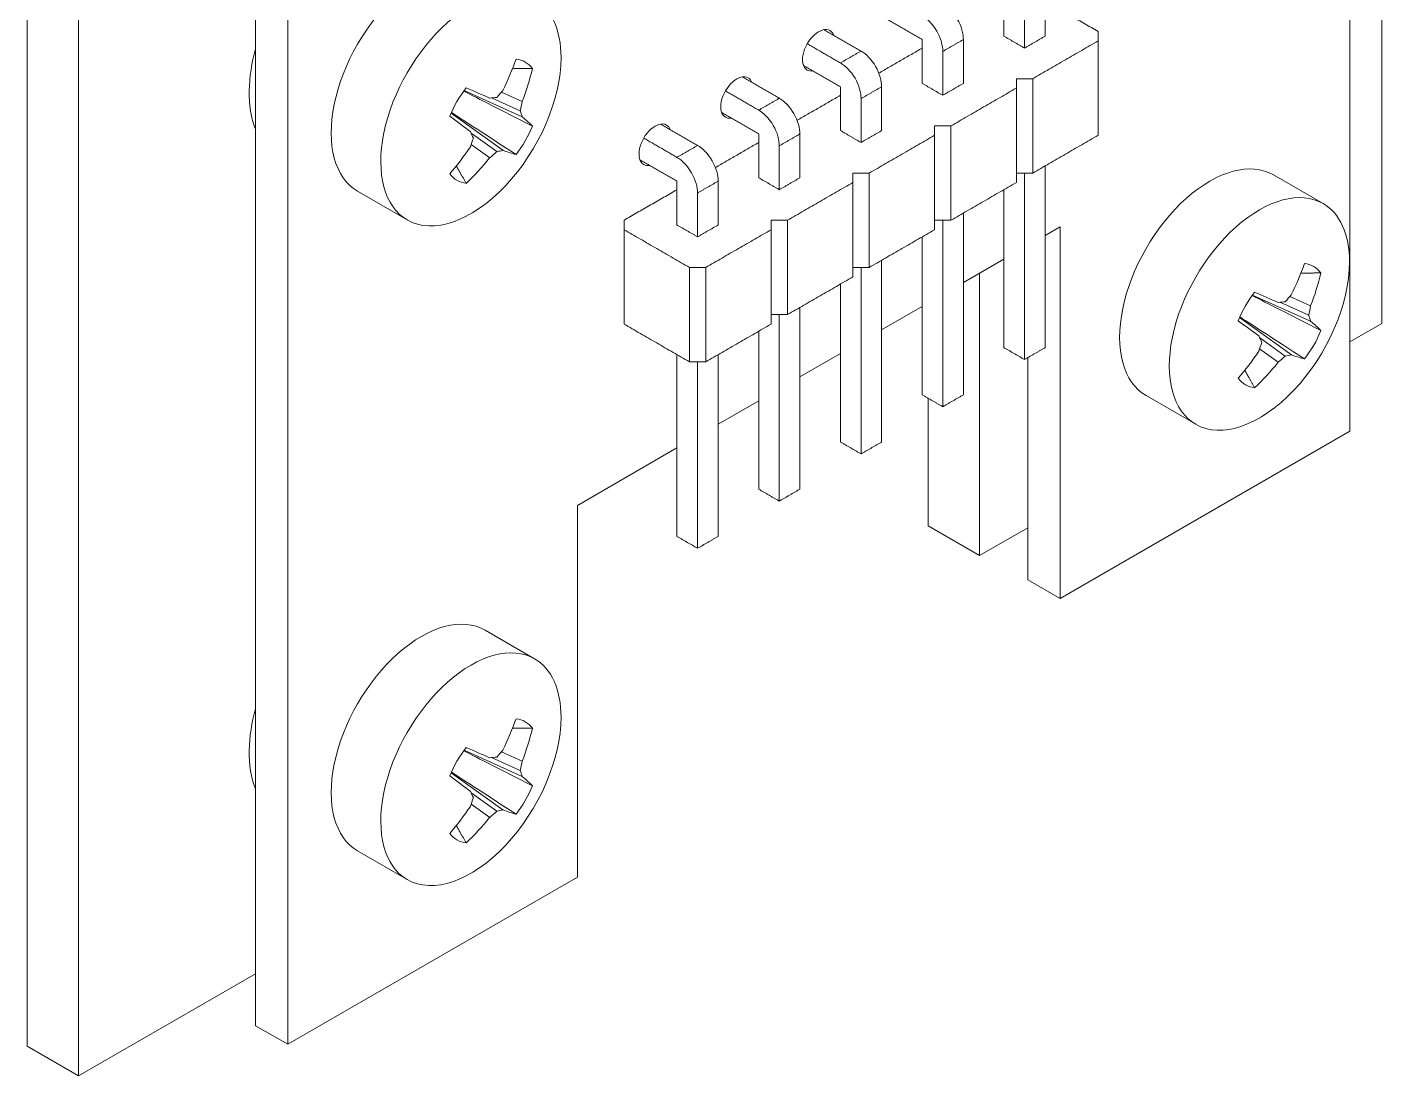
# Model space of a CAD drawing. Extents: x 75 to 215, y 82 to 128.
# Drawn here: x 185.29 to 215.06, y 81.66 to 104.7 of the extents above; entities that cross this region are included whole.
import ezdxf

# ---------------------------------------------------------------- set-up
doc = ezdxf.new("R2010")
doc.units = 0
doc.header["$MEASUREMENT"] = 0
doc.layers.add('ProjItem002', color=7, linetype='Continuous')

msp = doc.modelspace()

# ---------------------------------------------------------------- linework, layer by layer
at = {"layer": 'ProjItem002', "lineweight": 18}
for p, q in [((215.06, 98.19), (215.06, 127.666)), ((214.353, 125.216), (214.353, 95.822)), ((190.311, 82.759), (190.311, 112.152)), ((185.291, 111.785), (185.291, 82.309)), ((191.018, 82.35), (191.018, 111.744)), ((186.422, 111.132), (186.422, 81.656)), ((196.17, 102.728), (194.893, 103.304)), ((196.128, 102.858), (195.493, 103.144)), ((196.17, 103.063), (195.712, 103.269)), ((195.746, 101.992), (194.608, 102.81)), ((195.612, 101.964), (195.047, 102.371)), ((195.456, 101.825), (195.048, 102.118)), ((213.768, 100.822), (212.677, 101.452)), ((193.643, 100.463), (192.553, 101.093)), ((207.989, 100.313), (207.66, 100.123)), ((207.989, 92.148), (207.989, 100.313)), ((206.755, 99.601), (205.864, 99.086)), ((206.221, 99.292), (206.221, 93.087)), ((204.959, 98.564), (204.068, 98.049)), ((213.494, 98.237), (212.217, 98.813)), ((213.452, 98.367), (212.818, 98.653)), ((213.494, 98.572), (213.037, 98.778)), ((213.07, 97.502), (211.932, 98.32)), ((214.353, 97.782), (215.06, 98.19)), ((212.936, 97.473), (212.371, 97.88)), ((203.163, 97.527), (202.272, 97.012)), ((207.282, 92.556), (207.282, 97.439)), ((212.78, 97.334), (212.372, 97.627)), ((201.367, 96.49), (200.476, 95.975)), ((205.09, 96.545), (205.09, 93.74)), ((210.968, 95.972), (209.877, 96.602)), ((214.353, 95.822), (207.989, 92.148)), ((199.571, 95.453), (197.382, 94.189)), ((197.382, 94.189), (197.382, 86.025)), ((205.09, 93.74), (206.221, 93.087)), ((206.221, 93.087), (207.282, 93.7)), ((207.282, 92.556), (207.989, 92.148)), ((196.443, 90.82), (195.353, 91.45)), ((196.17, 88.235), (194.893, 88.811)), ((196.17, 88.57), (195.712, 88.777)), ((196.128, 88.365), (195.493, 88.651)), ((195.746, 87.5), (194.608, 88.318)), ((195.612, 87.472), (195.047, 87.878)), ((195.456, 87.332), (195.048, 87.625)), ((193.643, 85.971), (192.553, 86.6)), ((197.382, 86.025), (191.018, 82.35)), ((186.422, 81.656), (190.311, 83.902)), ((190.311, 82.759), (191.018, 82.35)), ((185.291, 82.309), (186.422, 81.656))]:
    msp.add_line(p, q, dxfattribs=at)
for centre, major_axis, ratio, start_param, end_param in [((193.953, 103.518), (-1.4, -2.425), 0.57735, 3.14159, 6.283185), ((195.043, 102.888), (-1.4, -2.425), 0.57735, 3.14159, 6.283185), ((195.043, 102.888), (-1.4, -2.425), 0.57735, 2.35619, 3.14159), ((202.682, 104.189), (-0.25, -0.433), 0.57735, 3.14159, 6.283185), ((202.682, 104.189), (-0.25, -0.433), 0.57735, 2.7024, 3.14159), ((195.043, 102.888), (-1.4, -2.425), 0.57735, 0, 2.35619), ((192.106, 104.585), (-2.925, -4.055), 0.758145, 1.791175, 1.943575), ((195.487, 102.632), (0.75, 1.299), 0.57735, 6.040351, 6.526021), ((192.121, 104.576), (1.911, 4.62), 0.864361, 4.74216, 4.89457), ((200.886, 103.152), (-0.25, -0.433), 0.57735, 3.14159, 6.283185), ((202.682, 104.189), (-0.25, -0.433), 0.57735, 0, 0.439189), ((195.487, 102.632), (0.75, 1.299), 0.57735, 1.327965, 1.813625), ((192.12, 104.594), (-4.585, 1.994), 0.000694, 2.233195, 2.385595), ((192.077, 104.654), (-4.469, -2.239), 0.674406, 2.092125, 2.135995), ((200.886, 103.152), (-0.25, -0.433), 0.57735, 2.7024, 3.14159), ((192.133, 104.687), (-4.921, 0.879), 0.26597, 2.358365, 2.402235), ((192.18, 104.595), (-1.155, 4.863), 0.806032, 4.16486, 4.20873), ((192.105, 104.567), (4.019, -2.974), 0.000694, 0.755995, 0.908405), ((192.18, 104.66), (-3.892, 3.137), 0.397596, 3.66894, 3.7128), ((192.121, 104.593), (-4.42, 2.337), 0.106909, 3.46219, 3.61459), ((200.886, 103.152), (-0.25, -0.433), 0.57735, 0, 0.439189), ((195.487, 102.632), (0.75, 1.299), 0.57735, 4.469555, 4.955225), ((199.09, 102.115), (-0.25, -0.433), 0.57735, 3.14159, 6.283185), ((199.09, 102.115), (-0.25, -0.433), 0.57735, 2.7024, 3.14159), ((192.031, 104.509), (3.222, -3.822), 0.26597, 0.739355, 0.783225), ((192.031, 104.574), (0.296, -4.99), 0.674406, 1.005605, 1.049475), ((192.105, 104.583), (-2.05, -4.561), 0.758145, 1.198015, 1.350415), ((192.12, 104.574), (3.046, 3.965), 0.864361, 4.53021, 4.68261), ((192.133, 104.515), (4.789, 1.432), 0.806032, 5.21605, 5.25992), ((192.077, 104.482), (4.663, -1.802), 0.397596, 5.71197, 5.75584), ((192.106, 104.566), (4.234, -2.66), 0.106909, 5.81018, 5.96259), ((199.09, 102.115), (-0.25, -0.433), 0.57735, 0, 0.439189), ((211.277, 99.027), (-1.4, -2.425), 0.57735, 3.14159, 6.283185), ((195.487, 102.632), (0.75, 1.299), 0.57735, 2.898755, 3.384425), ((212.368, 98.397), (-1.4, -2.425), 0.57735, 3.14159, 6.283185), ((212.368, 98.397), (-1.4, -2.425), 0.57735, 2.35619, 3.14159), ((212.368, 98.397), (-1.4, -2.425), 0.57735, 0, 2.35619), ((209.43, 100.094), (-2.925, -4.055), 0.758145, 1.791175, 1.943575), ((212.811, 98.141), (0.75, 1.299), 0.57735, 6.040351, 6.526021), ((209.446, 100.086), (1.911, 4.62), 0.864361, 4.74216, 4.89457), ((212.811, 98.141), (0.75, 1.299), 0.57735, 1.327965, 1.813625), ((209.445, 100.103), (-4.585, 1.994), 0.000694, 2.233195, 2.385595), ((209.458, 100.196), (-4.921, 0.879), 0.26597, 2.358365, 2.402235), ((209.401, 100.163), (-4.469, -2.239), 0.674406, 2.092125, 2.135995), ((209.504, 100.104), (-1.155, 4.863), 0.806032, 4.16486, 4.20873), ((209.429, 100.076), (4.019, -2.974), 0.000694, 0.755995, 0.908405), ((209.504, 100.17), (-3.892, 3.137), 0.397596, 3.66894, 3.7128), ((212.811, 98.141), (0.75, 1.299), 0.57735, 4.469555, 4.955225), ((209.446, 100.102), (-4.42, 2.337), 0.106909, 3.46219, 3.61459), ((209.355, 100.018), (3.222, -3.822), 0.26597, 0.739355, 0.783225), ((209.355, 100.084), (0.296, -4.99), 0.674406, 1.005605, 1.049475), ((209.429, 100.093), (-2.05, -4.561), 0.758145, 1.198015, 1.350415), ((209.458, 100.024), (4.789, 1.432), 0.806032, 5.21605, 5.25992), ((209.401, 99.991), (4.663, -1.802), 0.397596, 5.71197, 5.75584), ((209.43, 100.075), (4.234, -2.66), 0.106909, 5.81018, 5.96259), ((209.445, 100.084), (3.046, 3.965), 0.864361, 4.53021, 4.68261), ((212.811, 98.141), (0.75, 1.299), 0.57735, 2.898755, 3.384425), ((193.953, 89.025), (-1.4, -2.425), 0.57735, 3.14159, 6.283185), ((195.043, 88.395), (-1.4, -2.425), 0.57735, 3.14159, 6.283185), ((195.043, 88.395), (-1.4, -2.425), 0.57735, 2.35619, 3.14159), ((195.043, 88.395), (-1.4, -2.425), 0.57735, 0, 2.35619), ((192.106, 90.093), (-2.925, -4.055), 0.758145, 1.791175, 1.943575), ((195.487, 88.139), (0.75, 1.299), 0.57735, 6.040351, 6.526021), ((192.121, 90.084), (1.911, 4.62), 0.864361, 4.74216, 4.89457), ((195.487, 88.139), (0.75, 1.299), 0.57735, 1.327965, 1.813625), ((192.12, 90.101), (-4.585, 1.994), 0.000694, 2.233195, 2.385595), ((192.077, 90.161), (-4.469, -2.239), 0.674406, 2.092125, 2.135995), ((192.133, 90.194), (-4.921, 0.879), 0.26597, 2.358365, 2.402235), ((192.18, 90.102), (-1.155, 4.863), 0.806032, 4.16486, 4.20873), ((192.105, 90.074), (4.019, -2.974), 0.000694, 0.755995, 0.908405), ((192.18, 90.168), (-3.892, 3.137), 0.397596, 3.66894, 3.7128), ((192.121, 90.1), (-4.42, 2.337), 0.106909, 3.46219, 3.61459), ((192.031, 90.016), (3.222, -3.822), 0.26597, 0.739355, 0.783225), ((195.487, 88.139), (0.75, 1.299), 0.57735, 4.469555, 4.955225), ((192.105, 90.091), (-2.05, -4.561), 0.758145, 1.198015, 1.350415), ((192.031, 90.082), (0.296, -4.99), 0.674406, 1.005605, 1.049475), ((192.12, 90.082), (3.046, 3.965), 0.864361, 4.53021, 4.68261), ((192.133, 90.022), (4.789, 1.432), 0.806032, 5.21605, 5.25992), ((192.077, 89.989), (4.663, -1.802), 0.397596, 5.71197, 5.75584), ((192.106, 90.073), (4.234, -2.66), 0.106909, 5.81018, 5.96259), ((195.487, 88.139), (0.75, 1.299), 0.57735, 2.898755, 3.384425)]:
    msp.add_ellipse(centre, major_axis=major_axis, ratio=ratio, start_param=start_param, end_param=end_param, dxfattribs=at)
for points, degree in [([(206.755, 104.5), (206.755, 105.463)], 1), ([(207.66, 105.463), (207.66, 104.5)], 1), ([(207.207, 105.202), (207.207, 104.238)], 1), ([(208.824, 104.603), (207.66, 105.275)], 1), ([(204.959, 104.426), (204.145, 104.896)], 1), ([(202.802, 104.643), (203.615, 104.173)], 1), ([(207.207, 104.238), (206.755, 104.5)], 1), ([(207.207, 104.238), (207.66, 104.5)], 1), ([(208.824, 104.396), (208.824, 104.603)], 1), ([(190.311, 104.213), (190.143, 103.626), (190.105, 102.944), (190.311, 102.455)], 3), ([(202.432, 104.334), (203.163, 103.912)], 1), ([(204.959, 104.238), (204.006, 103.688)], 1), ([(204.959, 103.463), (204.959, 104.426)], 1), ([(205.864, 104.426), (205.411, 104.165)], 1), ([(205.864, 104.426), (205.864, 103.463)], 1), ([(207.387, 103.566), (208.824, 104.396)], 1), ([(208.824, 104.396), (208.824, 102.322)], 1), ([(203.615, 104.173), (203.163, 103.912)], 1), ([(205.411, 104.165), (205.411, 103.201)], 1), ([(195.956, 103.786), (196.158, 103.787), (196.395, 103.789)], 2), ([(201.006, 103.606), (201.819, 103.136)], 1), ([(203.163, 103.389), (202.349, 103.859)], 1), ([(203.163, 102.426), (203.163, 103.389)], 1), ([(204.068, 103.389), (203.615, 103.128)], 1), ([(204.068, 103.389), (204.068, 102.426)], 1), ([(205.411, 103.201), (204.959, 103.463)], 1), ([(205.411, 103.201), (205.864, 103.463)], 1), ([(205.591, 102.529), (207.028, 103.359)], 1), ([(207.028, 103.359), (207.028, 103.566)], 1), ([(207.028, 103.566), (207.387, 103.566)], 1), ([(207.028, 103.359), (207.028, 101.285)], 1), ([(207.387, 103.566), (207.387, 101.492)], 1), ([(196.395, 102.524), (195.682, 102.886), (195.223, 103.119), (194.884, 103.292)], 3), ([(200.636, 103.297), (201.367, 102.875)], 1), ([(201.819, 103.136), (201.367, 102.875)], 1), ([(203.163, 103.201), (202.21, 102.651)], 1), ([(203.615, 103.128), (203.615, 102.164)], 1), ([(194.614, 102.824), (194.933, 102.617), (195.364, 102.336), (196.035, 101.899)], 3), ([(201.367, 102.352), (200.553, 102.822)], 1), ([(199.21, 102.569), (200.023, 102.099)], 1), ([(203.615, 102.164), (203.163, 102.426)], 1), ([(203.615, 102.164), (204.068, 102.426)], 1), ([(205.232, 102.322), (205.232, 102.529)], 1), ([(205.232, 102.529), (205.591, 102.529)], 1), ([(205.591, 102.529), (205.591, 100.456)], 1), ([(198.84, 102.26), (199.571, 101.838)], 1), ([(201.367, 102.164), (200.414, 101.614)], 1), ([(201.367, 101.389), (201.367, 102.352)], 1), ([(202.272, 102.352), (201.819, 102.091)], 1), ([(202.272, 102.352), (202.272, 101.389)], 1), ([(203.795, 101.492), (205.232, 102.322)], 1), ([(205.232, 102.322), (205.232, 100.248)], 1), ([(207.387, 101.492), (208.824, 102.322)], 1), ([(200.023, 102.099), (199.571, 101.838)], 1), ([(201.819, 102.091), (201.819, 101.127)], 1), ([(194.939, 101.267), (194.822, 101.474), (194.723, 101.649)], 2), ([(199.571, 101.315), (198.757, 101.785)], 1), ([(207.66, 101.65), (207.66, 97.657)], 1), ([(199.571, 100.352), (199.571, 101.315)], 1), ([(200.476, 101.315), (200.023, 101.054)], 1), ([(200.476, 101.315), (200.476, 100.352)], 1), ([(201.819, 101.127), (201.367, 101.389)], 1), ([(201.819, 101.127), (202.272, 101.389)], 1), ([(201.999, 100.456), (203.436, 101.285)], 1), ([(203.436, 101.285), (203.436, 101.492)], 1), ([(203.436, 101.492), (203.795, 101.492)], 1), ([(203.436, 101.285), (203.436, 99.211)], 1), ([(203.795, 101.492), (203.795, 99.419)], 1), ([(205.591, 100.456), (207.028, 101.285)], 1), ([(207.028, 101.492), (207.387, 101.492)], 1), ([(207.207, 101.492), (207.207, 97.396)], 1), ([(199.571, 101.127), (198.407, 100.456)], 1), ([(200.023, 101.054), (200.023, 100.091)], 1), ([(206.755, 97.657), (206.755, 101.127)], 1), ([(198.407, 100.456), (198.407, 100.248)], 1), ([(200.023, 100.091), (199.571, 100.352)], 1), ([(200.023, 100.091), (200.476, 100.352)], 1), ([(201.64, 100.248), (201.64, 100.456)], 1), ([(201.64, 100.456), (201.999, 100.456)], 1), ([(201.999, 100.456), (201.999, 98.382)], 1), ([(205.232, 100.456), (205.591, 100.456)], 1), ([(205.411, 100.456), (205.411, 96.359)], 1), ([(205.864, 100.613), (205.864, 96.62)], 1), ([(198.407, 100.248), (199.844, 99.419)], 1), ([(198.407, 100.248), (198.407, 98.174)], 1), ([(200.203, 99.419), (201.64, 100.248)], 1), ([(201.64, 100.248), (201.64, 98.174)], 1), ([(203.795, 99.419), (205.232, 100.248)], 1), ([(204.959, 96.62), (204.959, 100.091)], 1), ([(204.068, 99.576), (204.068, 95.583)], 1), ([(199.844, 99.419), (200.203, 99.419)], 1), ([(199.844, 99.419), (199.844, 97.345)], 1), ([(200.203, 99.419), (200.203, 97.345)], 1), ([(201.999, 98.382), (203.436, 99.211)], 1), ([(203.436, 99.419), (203.795, 99.419)], 1), ([(203.615, 99.419), (203.615, 95.322)], 1), ([(213.28, 99.295), (213.482, 99.296), (213.719, 99.298)], 2), ([(203.163, 95.583), (203.163, 99.054)], 1), ([(202.272, 98.539), (202.272, 94.547)], 1), ([(213.719, 98.033), (213.006, 98.396), (212.547, 98.629), (212.208, 98.801)], 3), ([(201.64, 98.382), (201.999, 98.382)], 1), ([(201.819, 98.382), (201.819, 94.285)], 1), ([(211.938, 98.333), (212.257, 98.126), (212.688, 97.846), (213.359, 97.409)], 3), ([(198.407, 98.174), (199.844, 97.345)], 1), ([(200.203, 97.345), (201.64, 98.174)], 1), ([(201.367, 94.547), (201.367, 98.017)], 1), ([(207.207, 97.396), (206.755, 97.657)], 1), ([(207.66, 97.657), (207.207, 97.396)], 1), ([(199.571, 93.51), (199.571, 97.502)], 1), ([(199.844, 97.345), (200.203, 97.345)], 1), ([(200.023, 97.345), (200.023, 93.248)], 1), ([(200.476, 97.502), (200.476, 93.51)], 1), ([(212.263, 96.776), (212.146, 96.983), (212.047, 97.158)], 2), ([(205.411, 96.359), (204.959, 96.62)], 1), ([(205.864, 96.62), (205.411, 96.359)], 1), ([(203.615, 95.322), (203.163, 95.583)], 1), ([(204.068, 95.583), (203.615, 95.322)], 1), ([(201.819, 94.285), (201.367, 94.547)], 1), ([(202.272, 94.547), (201.819, 94.285)], 1), ([(200.023, 93.248), (199.571, 93.51)], 1), ([(200.476, 93.51), (200.023, 93.248)], 1), ([(190.311, 89.721), (190.143, 89.134), (190.105, 88.452), (190.311, 87.962)], 3), ([(195.956, 89.293), (196.158, 89.295), (196.395, 89.296)], 2), ([(196.395, 88.031), (195.682, 88.394), (195.223, 88.627), (194.884, 88.799)], 3), ([(194.614, 88.331), (194.933, 88.124), (195.364, 87.844), (196.035, 87.407)], 3), ([(194.939, 86.774), (194.822, 86.981), (194.723, 87.156)], 2)]:
    msp.add_open_spline(points, degree=degree, dxfattribs=at)
for points in [[(205.411, 105.21), (205.517, 105.15), (205.643, 105.027), (205.731, 104.872), (205.821, 104.718), (205.865, 104.548), (205.864, 104.426)], [(204.959, 104.949), (205.065, 104.889), (205.19, 104.766), (205.279, 104.611), (205.369, 104.457), (205.413, 104.287), (205.411, 104.165)], [(203.163, 103.912), (203.269, 103.852), (203.394, 103.729), (203.483, 103.574), (203.573, 103.42), (203.617, 103.25), (203.615, 103.128)], [(203.615, 104.173), (203.721, 104.113), (203.847, 103.99), (203.935, 103.835), (204.025, 103.681), (204.069, 103.511), (204.068, 103.389)], [(201.819, 103.136), (201.925, 103.076), (202.051, 102.953), (202.139, 102.798), (202.229, 102.644), (202.273, 102.474), (202.272, 102.352)], [(201.367, 102.875), (201.473, 102.815), (201.598, 102.692), (201.687, 102.537), (201.777, 102.383), (201.821, 102.213), (201.819, 102.091)], [(199.571, 101.838), (199.677, 101.778), (199.802, 101.655), (199.891, 101.5), (199.981, 101.346), (200.025, 101.176), (200.023, 101.054)], [(200.023, 102.099), (200.129, 102.04), (200.255, 101.916), (200.343, 101.761), (200.433, 101.607), (200.477, 101.437), (200.476, 101.315)]]:
    msp.add_open_spline(points, degree=3, knots=[1.5708, 1.5708, 1.5708, 1.5708, 2.35619, 2.35619, 2.35619, 3.14159, 3.14159, 3.14159, 3.14159], dxfattribs=at)

doc.saveas('drawing.dxf')
